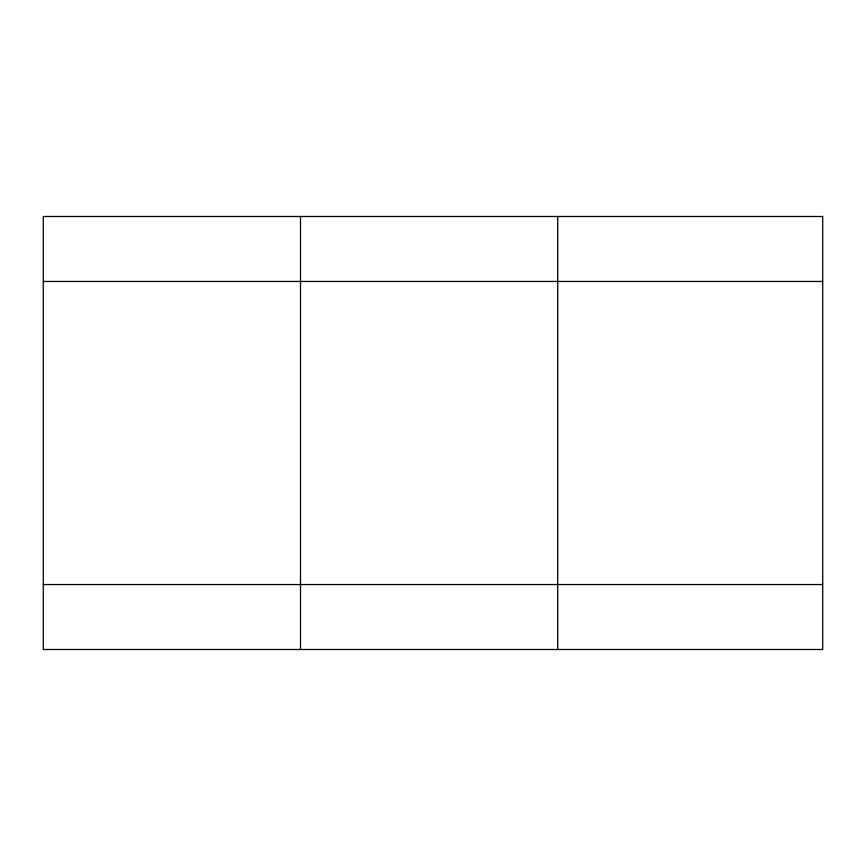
<?xml version="1.0" encoding="UTF-8"?>
<svg xmlns="http://www.w3.org/2000/svg" width="866" height="866" viewBox="0 0 866 866"><rect width="100%" height="100%" fill="white"/><g stroke="black" fill="none" stroke-linecap="round" stroke-linejoin="round"><path stroke-width="1.3" d="M300.502 649.5L300.502 216.5M557.704 649.5L557.704 216.5M43.3 281.45L822.7 281.45M43.3 584.55L822.7 584.55M822.7 216.5L43.3 216.5L43.3 649.5L822.7 649.5L822.7 216.5"/></g></svg>
